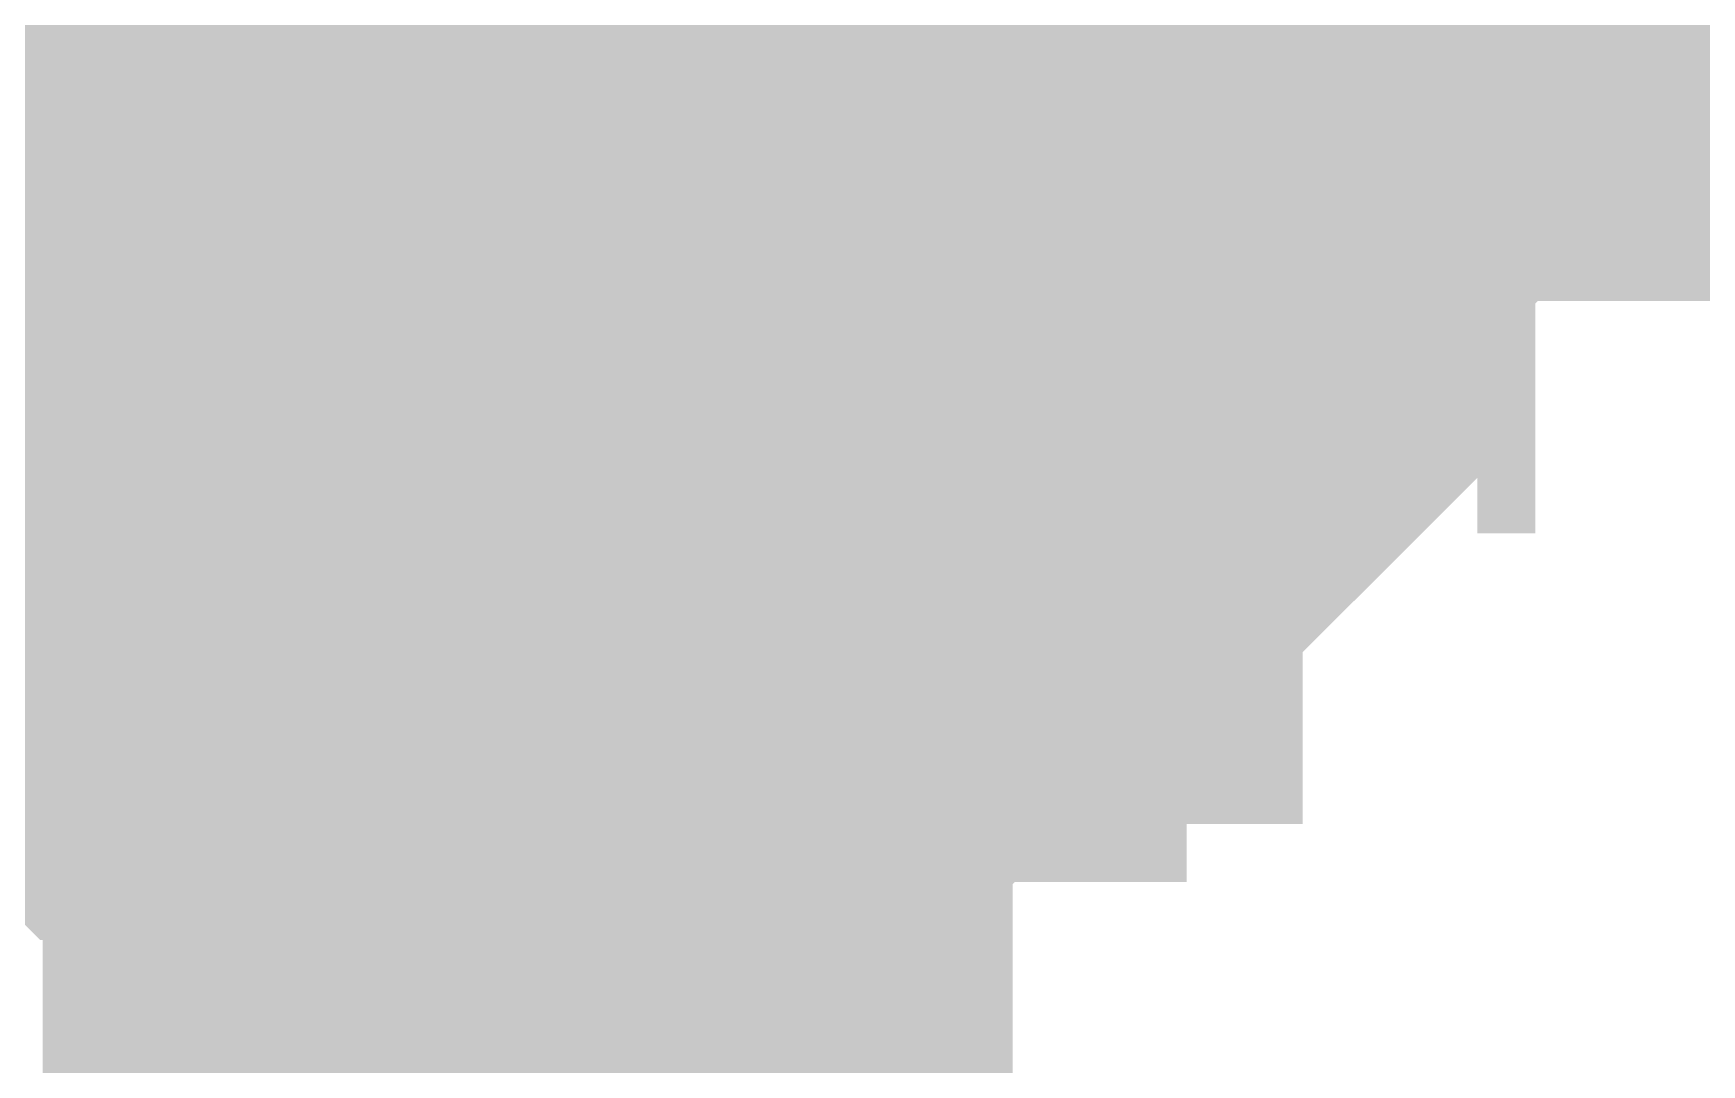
# Model space of a CAD drawing. Header units: inches. Extents: x 0 to 841, y 0 to 594.
# Drawn here: x 789.639 to 790.928, y 196.496 to 197.293 of the extents above; entities that cross this region are included whole.
import ezdxf

# ---------------------------------------------------------------- set-up
doc = ezdxf.new("R2010")
doc.units = ezdxf.units.IN
doc.layers.add('Sheet', color=255, linetype='Continuous')

msp = doc.modelspace()

# ---------------------------------------------------------------- linework, layer by layer
at = {"layer": 'Sheet'}
for points in [[(790.0208, 202.9859, 0.7493, 0.7493, 0), (790.0208, 197.461, 0.7493, 0.7493, 0)], [(752.5162, 189.9596, 0.7493, 0.7493, 0), (769.9884, 189.9596, 0.7493, 0.7493, 0), (769.9884, 197.461, 0.7493, 0.7493, 0), (790.0208, 197.461, 0.7493, 0.7493, 0)], [(790.0208, 197.461, 0.7493, 0.7493, 0), (790.0208, 191.9809, 0.7493, 0.7493, 0)], [(790.0208, 197.461, 0.7493, 0.7493, 0), (790.0208, 197.461, 0.7493, 0.7493, 0), (795.0064, 197.461, 0.7493, 0.7493, 0)], [(790.7394, 197.461, 0.2997, 0.2997, 0), (790.7394, 197.4161, 0.2997, 0.2997, 0), (790.7394, 197.3711, 0.2997, 0.2997, 0), (790.7394, 197.3711, 0.2997, 0.2997, 0), (790.7394, 197.3262, 0.2997, 0.2997, 0), (790.7394, 197.2813, 0.2997, 0.2997, 0), (790.6945, 197.2364, 0.2997, 0.2997, 0), (790.6945, 197.1915, 0.2997, 0.2997, 0), (790.6945, 197.1915, 0.2997, 0.2997, 0), (790.6496, 197.1466, 0.2997, 0.2997, 0), (790.6496, 197.1016, 0.2997, 0.2997, 0), (790.6496, 197.0567, 0.2997, 0.2997, 0), (790.6047, 197.0567, 0.2997, 0.2997, 0), (790.6047, 197.0118, 0.2997, 0.2997, 0), (790.5598, 196.9669, 0.2997, 0.2997, 0), (790.5598, 196.9669, 0.2997, 0.2997, 0), (790.5148, 196.922, 0.2997, 0.2997, 0), (790.5148, 196.922, 0.2997, 0.2997, 0), (790.4699, 196.877, 0.2997, 0.2997, 0), (790.4699, 196.8321, 0.2997, 0.2997, 0), (790.425, 196.8321, 0.2997, 0.2997, 0), (790.3801, 196.8321, 0.2997, 0.2997, 0), (790.3801, 196.7872, 0.2997, 0.2997, 0), (790.3352, 196.7872, 0.2997, 0.2997, 0), (790.2903, 196.7423, 0.2997, 0.2997, 0), (790.2903, 196.7423, 0.2997, 0.2997, 0), (790.2454, 196.7423, 0.2997, 0.2997, 0), (790.2004, 196.7423, 0.2997, 0.2997, 0), (790.1555, 196.6974, 0.2997, 0.2997, 0), (790.1106, 196.6974, 0.2997, 0.2997, 0), (790.1106, 196.6974, 0.2997, 0.2997, 0), (790.0657, 196.6974, 0.2997, 0.2997, 0), (790.0208, 196.6974, 0.2997, 0.2997, 0)], [(790.7394, 197.461, 0.2997, 0.2997, 0), (790.7394, 197.4161, 0.2997, 0.2997, 0), (790.7394, 197.3711, 0.2997, 0.2997, 0), (790.7394, 197.3711, 0.2997, 0.2997, 0), (790.7394, 197.3262, 0.2997, 0.2997, 0), (790.7394, 197.2813, 0.2997, 0.2997, 0), (790.6945, 197.2364, 0.2997, 0.2997, 0), (790.6945, 197.1915, 0.2997, 0.2997, 0), (790.6945, 197.1915, 0.2997, 0.2997, 0), (790.6496, 197.1466, 0.2997, 0.2997, 0), (790.6496, 197.1016, 0.2997, 0.2997, 0), (790.6496, 197.0567, 0.2997, 0.2997, 0), (790.6047, 197.0567, 0.2997, 0.2997, 0), (790.6047, 197.0118, 0.2997, 0.2997, 0), (790.5598, 196.9669, 0.2997, 0.2997, 0), (790.5598, 196.9669, 0.2997, 0.2997, 0), (790.5148, 196.922, 0.2997, 0.2997, 0), (790.5148, 196.922, 0.2997, 0.2997, 0), (790.4699, 196.877, 0.2997, 0.2997, 0), (790.4699, 196.8321, 0.2997, 0.2997, 0), (790.425, 196.8321, 0.2997, 0.2997, 0), (790.3801, 196.8321, 0.2997, 0.2997, 0), (790.3801, 196.7872, 0.2997, 0.2997, 0), (790.3352, 196.7872, 0.2997, 0.2997, 0), (790.2903, 196.7423, 0.2997, 0.2997, 0), (790.2903, 196.7423, 0.2997, 0.2997, 0), (790.2454, 196.7423, 0.2997, 0.2997, 0), (790.2004, 196.7423, 0.2997, 0.2997, 0), (790.1555, 196.6974, 0.2997, 0.2997, 0), (790.1106, 196.6974, 0.2997, 0.2997, 0), (790.1106, 196.6974, 0.2997, 0.2997, 0), (790.0657, 196.6974, 0.2997, 0.2997, 0), (790.0208, 196.6974, 0.2997, 0.2997, 0)], [(790.7394, 197.461, 0.2997, 0.2997, 0), (790.7394, 197.4161, 0.2997, 0.2997, 0), (790.7394, 197.3711, 0.2997, 0.2997, 0), (790.7394, 197.3711, 0.2997, 0.2997, 0), (790.7394, 197.3262, 0.2997, 0.2997, 0), (790.7394, 197.2813, 0.2997, 0.2997, 0), (790.6945, 197.2364, 0.2997, 0.2997, 0), (790.6945, 197.1915, 0.2997, 0.2997, 0), (790.6945, 197.1915, 0.2997, 0.2997, 0), (790.6496, 197.1466, 0.2997, 0.2997, 0), (790.6496, 197.1016, 0.2997, 0.2997, 0), (790.6496, 197.0567, 0.2997, 0.2997, 0), (790.6047, 197.0567, 0.2997, 0.2997, 0), (790.6047, 197.0118, 0.2997, 0.2997, 0), (790.5598, 196.9669, 0.2997, 0.2997, 0), (790.5598, 196.9669, 0.2997, 0.2997, 0), (790.5148, 196.922, 0.2997, 0.2997, 0), (790.5148, 196.922, 0.2997, 0.2997, 0), (790.4699, 196.877, 0.2997, 0.2997, 0), (790.4699, 196.8321, 0.2997, 0.2997, 0), (790.425, 196.8321, 0.2997, 0.2997, 0), (790.3801, 196.8321, 0.2997, 0.2997, 0), (790.3801, 196.7872, 0.2997, 0.2997, 0), (790.3352, 196.7872, 0.2997, 0.2997, 0), (790.2903, 196.7423, 0.2997, 0.2997, 0), (790.2903, 196.7423, 0.2997, 0.2997, 0), (790.2454, 196.7423, 0.2997, 0.2997, 0), (790.2004, 196.7423, 0.2997, 0.2997, 0), (790.1555, 196.6974, 0.2997, 0.2997, 0), (790.1106, 196.6974, 0.2997, 0.2997, 0), (790.1106, 196.6974, 0.2997, 0.2997, 0), (790.0657, 196.6974, 0.2997, 0.2997, 0), (790.0208, 196.6974, 0.2997, 0.2997, 0)], [(790.0208, 192.475, 0.2997, 0.2997, 0), (790.0208, 197.461, 0.2997, 0.2997, 0)], [(790.7394, 197.461, 0.2997, 0.2997, 0), (790.7394, 197.4161, 0.2997, 0.2997, 0), (790.7394, 197.3711, 0.2997, 0.2997, 0), (790.7394, 197.3711, 0.2997, 0.2997, 0), (790.7394, 197.3262, 0.2997, 0.2997, 0), (790.7394, 197.2813, 0.2997, 0.2997, 0), (790.6945, 197.2364, 0.2997, 0.2997, 0), (790.6945, 197.1915, 0.2997, 0.2997, 0), (790.6945, 197.1915, 0.2997, 0.2997, 0), (790.6496, 197.1466, 0.2997, 0.2997, 0), (790.6496, 197.1016, 0.2997, 0.2997, 0), (790.6496, 197.0567, 0.2997, 0.2997, 0), (790.6047, 197.0567, 0.2997, 0.2997, 0), (790.6047, 197.0118, 0.2997, 0.2997, 0), (790.5598, 196.9669, 0.2997, 0.2997, 0), (790.5598, 196.9669, 0.2997, 0.2997, 0), (790.5148, 196.922, 0.2997, 0.2997, 0), (790.5148, 196.922, 0.2997, 0.2997, 0), (790.4699, 196.877, 0.2997, 0.2997, 0), (790.4699, 196.8321, 0.2997, 0.2997, 0), (790.425, 196.8321, 0.2997, 0.2997, 0), (790.3801, 196.8321, 0.2997, 0.2997, 0), (790.3801, 196.7872, 0.2997, 0.2997, 0), (790.3352, 196.7872, 0.2997, 0.2997, 0), (790.2903, 196.7423, 0.2997, 0.2997, 0), (790.2903, 196.7423, 0.2997, 0.2997, 0), (790.2454, 196.7423, 0.2997, 0.2997, 0), (790.2004, 196.7423, 0.2997, 0.2997, 0), (790.1555, 196.6974, 0.2997, 0.2997, 0), (790.1106, 196.6974, 0.2997, 0.2997, 0), (790.1106, 196.6974, 0.2997, 0.2997, 0), (790.0657, 196.6974, 0.2997, 0.2997, 0), (790.0208, 196.6974, 0.2997, 0.2997, 0)], [(790.7394, 197.461, 0.2997, 0.2997, 0), (790.7394, 197.4161, 0.2997, 0.2997, 0), (790.7394, 197.3711, 0.2997, 0.2997, 0), (790.7394, 197.3711, 0.2997, 0.2997, 0), (790.7394, 197.3262, 0.2997, 0.2997, 0), (790.7394, 197.2813, 0.2997, 0.2997, 0), (790.6945, 197.2364, 0.2997, 0.2997, 0), (790.6945, 197.1915, 0.2997, 0.2997, 0), (790.6945, 197.1915, 0.2997, 0.2997, 0), (790.6496, 197.1466, 0.2997, 0.2997, 0), (790.6496, 197.1016, 0.2997, 0.2997, 0), (790.6496, 197.0567, 0.2997, 0.2997, 0), (790.6047, 197.0567, 0.2997, 0.2997, 0), (790.6047, 197.0118, 0.2997, 0.2997, 0), (790.5598, 196.9669, 0.2997, 0.2997, 0), (790.5598, 196.9669, 0.2997, 0.2997, 0), (790.5148, 196.922, 0.2997, 0.2997, 0), (790.5148, 196.922, 0.2997, 0.2997, 0), (790.4699, 196.877, 0.2997, 0.2997, 0), (790.4699, 196.8321, 0.2997, 0.2997, 0), (790.425, 196.8321, 0.2997, 0.2997, 0), (790.3801, 196.8321, 0.2997, 0.2997, 0), (790.3801, 196.7872, 0.2997, 0.2997, 0), (790.3352, 196.7872, 0.2997, 0.2997, 0), (790.2903, 196.7423, 0.2997, 0.2997, 0), (790.2903, 196.7423, 0.2997, 0.2997, 0), (790.2454, 196.7423, 0.2997, 0.2997, 0), (790.2004, 196.7423, 0.2997, 0.2997, 0), (790.1555, 196.6974, 0.2997, 0.2997, 0), (790.1106, 196.6974, 0.2997, 0.2997, 0), (790.1106, 196.6974, 0.2997, 0.2997, 0), (790.0657, 196.6974, 0.2997, 0.2997, 0), (790.0208, 196.6974, 0.2997, 0.2997, 0)], [(790.7394, 197.461, 0.2997, 0.2997, 0), (790.7394, 197.4161, 0.2997, 0.2997, 0), (790.7394, 197.3711, 0.2997, 0.2997, 0), (790.7394, 197.3711, 0.2997, 0.2997, 0), (790.7394, 197.3262, 0.2997, 0.2997, 0), (790.7394, 197.2813, 0.2997, 0.2997, 0), (790.6945, 197.2364, 0.2997, 0.2997, 0), (790.6945, 197.1915, 0.2997, 0.2997, 0), (790.6945, 197.1915, 0.2997, 0.2997, 0), (790.6496, 197.1466, 0.2997, 0.2997, 0), (790.6496, 197.1016, 0.2997, 0.2997, 0), (790.6496, 197.0567, 0.2997, 0.2997, 0), (790.6047, 197.0567, 0.2997, 0.2997, 0), (790.6047, 197.0118, 0.2997, 0.2997, 0), (790.5598, 196.9669, 0.2997, 0.2997, 0), (790.5598, 196.9669, 0.2997, 0.2997, 0), (790.5148, 196.922, 0.2997, 0.2997, 0), (790.5148, 196.922, 0.2997, 0.2997, 0), (790.4699, 196.877, 0.2997, 0.2997, 0), (790.4699, 196.8321, 0.2997, 0.2997, 0), (790.425, 196.8321, 0.2997, 0.2997, 0), (790.3801, 196.8321, 0.2997, 0.2997, 0), (790.3801, 196.7872, 0.2997, 0.2997, 0), (790.3352, 196.7872, 0.2997, 0.2997, 0), (790.2903, 196.7423, 0.2997, 0.2997, 0), (790.2903, 196.7423, 0.2997, 0.2997, 0), (790.2454, 196.7423, 0.2997, 0.2997, 0), (790.2004, 196.7423, 0.2997, 0.2997, 0), (790.1555, 196.6974, 0.2997, 0.2997, 0), (790.1106, 196.6974, 0.2997, 0.2997, 0), (790.1106, 196.6974, 0.2997, 0.2997, 0), (790.0657, 196.6974, 0.2997, 0.2997, 0), (790.0208, 196.6974, 0.2997, 0.2997, 0)], [(790.5148, 197.461, 0.2997, 0.2997, 0), (790.5148, 197.4161, 0.2997, 0.2997, 0), (790.5148, 197.4161, 0.2997, 0.2997, 0), (790.5148, 197.3711, 0.2997, 0.2997, 0), (790.5148, 197.3711, 0.2997, 0.2997, 0), (790.5148, 197.3262, 0.2997, 0.2997, 0), (790.4699, 197.3262, 0.2997, 0.2997, 0), (790.4699, 197.2813, 0.2997, 0.2997, 0), (790.4699, 197.2813, 0.2997, 0.2997, 0), (790.4699, 197.2364, 0.2997, 0.2997, 0), (790.4699, 197.2364, 0.2997, 0.2997, 0), (790.425, 197.1915, 0.2997, 0.2997, 0), (790.425, 197.1915, 0.2997, 0.2997, 0), (790.425, 197.1466, 0.2997, 0.2997, 0), (790.3801, 197.1466, 0.2997, 0.2997, 0), (790.3801, 197.1466, 0.2997, 0.2997, 0), (790.3801, 197.1016, 0.2997, 0.2997, 0), (790.3352, 197.1016, 0.2997, 0.2997, 0), (790.3352, 197.1016, 0.2997, 0.2997, 0), (790.3352, 197.0567, 0.2997, 0.2997, 0), (790.2903, 197.0567, 0.2997, 0.2997, 0), (790.2903, 197.0567, 0.2997, 0.2997, 0), (790.2454, 197.0118, 0.2997, 0.2997, 0), (790.2454, 197.0118, 0.2997, 0.2997, 0), (790.2004, 197.0118, 0.2997, 0.2997, 0), (790.2004, 197.0118, 0.2997, 0.2997, 0), (790.1555, 197.0118, 0.2997, 0.2997, 0), (790.1555, 196.9669, 0.2997, 0.2997, 0), (790.1106, 196.9669, 0.2997, 0.2997, 0), (790.1106, 196.9669, 0.2997, 0.2997, 0), (790.0657, 196.9669, 0.2997, 0.2997, 0), (790.0657, 196.9669, 0.2997, 0.2997, 0), (790.0208, 196.9669, 0.2997, 0.2997, 0)], [(790.5148, 197.461, 0.2997, 0.2997, 0), (790.5148, 197.4161, 0.2997, 0.2997, 0), (790.5148, 197.4161, 0.2997, 0.2997, 0), (790.5148, 197.3711, 0.2997, 0.2997, 0), (790.5148, 197.3711, 0.2997, 0.2997, 0), (790.5148, 197.3262, 0.2997, 0.2997, 0), (790.4699, 197.3262, 0.2997, 0.2997, 0), (790.4699, 197.2813, 0.2997, 0.2997, 0), (790.4699, 197.2813, 0.2997, 0.2997, 0), (790.4699, 197.2364, 0.2997, 0.2997, 0), (790.4699, 197.2364, 0.2997, 0.2997, 0), (790.425, 197.1915, 0.2997, 0.2997, 0), (790.425, 197.1915, 0.2997, 0.2997, 0), (790.425, 197.1466, 0.2997, 0.2997, 0), (790.3801, 197.1466, 0.2997, 0.2997, 0), (790.3801, 197.1466, 0.2997, 0.2997, 0), (790.3801, 197.1016, 0.2997, 0.2997, 0), (790.3352, 197.1016, 0.2997, 0.2997, 0), (790.3352, 197.1016, 0.2997, 0.2997, 0), (790.3352, 197.0567, 0.2997, 0.2997, 0), (790.2903, 197.0567, 0.2997, 0.2997, 0), (790.2903, 197.0567, 0.2997, 0.2997, 0), (790.2454, 197.0118, 0.2997, 0.2997, 0), (790.2454, 197.0118, 0.2997, 0.2997, 0), (790.2004, 197.0118, 0.2997, 0.2997, 0), (790.2004, 197.0118, 0.2997, 0.2997, 0), (790.1555, 197.0118, 0.2997, 0.2997, 0), (790.1555, 196.9669, 0.2997, 0.2997, 0), (790.1106, 196.9669, 0.2997, 0.2997, 0), (790.1106, 196.9669, 0.2997, 0.2997, 0), (790.0657, 196.9669, 0.2997, 0.2997, 0), (790.0657, 196.9669, 0.2997, 0.2997, 0), (790.0208, 196.9669, 0.2997, 0.2997, 0)], [(790.5148, 197.461, 0.2997, 0.2997, 0), (790.5148, 197.4161, 0.2997, 0.2997, 0), (790.5148, 197.4161, 0.2997, 0.2997, 0), (790.5148, 197.3711, 0.2997, 0.2997, 0), (790.5148, 197.3711, 0.2997, 0.2997, 0), (790.5148, 197.3262, 0.2997, 0.2997, 0), (790.4699, 197.3262, 0.2997, 0.2997, 0), (790.4699, 197.2813, 0.2997, 0.2997, 0), (790.4699, 197.2813, 0.2997, 0.2997, 0), (790.4699, 197.2364, 0.2997, 0.2997, 0), (790.4699, 197.2364, 0.2997, 0.2997, 0), (790.425, 197.1915, 0.2997, 0.2997, 0), (790.425, 197.1915, 0.2997, 0.2997, 0), (790.425, 197.1466, 0.2997, 0.2997, 0), (790.3801, 197.1466, 0.2997, 0.2997, 0), (790.3801, 197.1466, 0.2997, 0.2997, 0), (790.3801, 197.1016, 0.2997, 0.2997, 0), (790.3352, 197.1016, 0.2997, 0.2997, 0), (790.3352, 197.1016, 0.2997, 0.2997, 0), (790.3352, 197.0567, 0.2997, 0.2997, 0), (790.2903, 197.0567, 0.2997, 0.2997, 0), (790.2903, 197.0567, 0.2997, 0.2997, 0), (790.2454, 197.0118, 0.2997, 0.2997, 0), (790.2454, 197.0118, 0.2997, 0.2997, 0), (790.2004, 197.0118, 0.2997, 0.2997, 0), (790.2004, 197.0118, 0.2997, 0.2997, 0), (790.1555, 197.0118, 0.2997, 0.2997, 0), (790.1555, 196.9669, 0.2997, 0.2997, 0), (790.1106, 196.9669, 0.2997, 0.2997, 0), (790.1106, 196.9669, 0.2997, 0.2997, 0), (790.0657, 196.9669, 0.2997, 0.2997, 0), (790.0657, 196.9669, 0.2997, 0.2997, 0), (790.0208, 196.9669, 0.2997, 0.2997, 0)], [(790.5148, 197.461, 0.2997, 0.2997, 0), (790.5148, 197.4161, 0.2997, 0.2997, 0), (790.5148, 197.4161, 0.2997, 0.2997, 0), (790.5148, 197.3711, 0.2997, 0.2997, 0), (790.5148, 197.3711, 0.2997, 0.2997, 0), (790.5148, 197.3262, 0.2997, 0.2997, 0), (790.4699, 197.3262, 0.2997, 0.2997, 0), (790.4699, 197.2813, 0.2997, 0.2997, 0), (790.4699, 197.2813, 0.2997, 0.2997, 0), (790.4699, 197.2364, 0.2997, 0.2997, 0), (790.4699, 197.2364, 0.2997, 0.2997, 0), (790.425, 197.1915, 0.2997, 0.2997, 0), (790.425, 197.1915, 0.2997, 0.2997, 0), (790.425, 197.1466, 0.2997, 0.2997, 0), (790.3801, 197.1466, 0.2997, 0.2997, 0), (790.3801, 197.1466, 0.2997, 0.2997, 0), (790.3801, 197.1016, 0.2997, 0.2997, 0), (790.3352, 197.1016, 0.2997, 0.2997, 0), (790.3352, 197.1016, 0.2997, 0.2997, 0), (790.3352, 197.0567, 0.2997, 0.2997, 0), (790.2903, 197.0567, 0.2997, 0.2997, 0), (790.2903, 197.0567, 0.2997, 0.2997, 0), (790.2454, 197.0118, 0.2997, 0.2997, 0), (790.2454, 197.0118, 0.2997, 0.2997, 0), (790.2004, 197.0118, 0.2997, 0.2997, 0), (790.2004, 197.0118, 0.2997, 0.2997, 0), (790.1555, 197.0118, 0.2997, 0.2997, 0), (790.1555, 196.9669, 0.2997, 0.2997, 0), (790.1106, 196.9669, 0.2997, 0.2997, 0), (790.1106, 196.9669, 0.2997, 0.2997, 0), (790.0657, 196.9669, 0.2997, 0.2997, 0), (790.0657, 196.9669, 0.2997, 0.2997, 0), (790.0208, 196.9669, 0.2997, 0.2997, 0)], [(790.0208, 196.9669, 0.2997, 0.2997, 0), (789.9759, 196.9669, 0.2997, 0.2997, 0), (789.9759, 196.9669, 0.2997, 0.2997, 0), (789.9309, 196.9669, 0.2997, 0.2997, 0), (789.886, 196.9669, 0.2997, 0.2997, 0), (789.886, 196.9669, 0.2997, 0.2997, 0), (789.8411, 197.0118, 0.2997, 0.2997, 0), (789.8411, 197.0118, 0.2997, 0.2997, 0), (789.7962, 197.0118, 0.2997, 0.2997, 0), (789.7962, 197.0118, 0.2997, 0.2997, 0), (789.7513, 197.0118, 0.2997, 0.2997, 0), (789.7513, 197.0567, 0.2997, 0.2997, 0), (789.7064, 197.0567, 0.2997, 0.2997, 0), (789.7064, 197.0567, 0.2997, 0.2997, 0), (789.6615, 197.1016, 0.2997, 0.2997, 0), (789.6615, 197.1016, 0.2997, 0.2997, 0), (789.6165, 197.1016, 0.2997, 0.2997, 0), (789.6165, 197.1466, 0.2997, 0.2997, 0), (789.6165, 197.1466, 0.2997, 0.2997, 0), (789.5716, 197.1466, 0.2997, 0.2997, 0), (789.5716, 197.1915, 0.2997, 0.2997, 0), (789.5716, 197.1915, 0.2997, 0.2997, 0), (789.5267, 197.2364, 0.2997, 0.2997, 0), (789.5267, 197.2364, 0.2997, 0.2997, 0), (789.5267, 197.2813, 0.2997, 0.2997, 0), (789.5267, 197.2813, 0.2997, 0.2997, 0), (789.5267, 197.3262, 0.2997, 0.2997, 0), (789.4818, 197.3262, 0.2997, 0.2997, 0)], [(790.0208, 196.9669, 0.2997, 0.2997, 0), (789.9759, 196.9669, 0.2997, 0.2997, 0), (789.9759, 196.9669, 0.2997, 0.2997, 0), (789.9309, 196.9669, 0.2997, 0.2997, 0), (789.886, 196.9669, 0.2997, 0.2997, 0), (789.886, 196.9669, 0.2997, 0.2997, 0), (789.8411, 197.0118, 0.2997, 0.2997, 0), (789.8411, 197.0118, 0.2997, 0.2997, 0), (789.7962, 197.0118, 0.2997, 0.2997, 0), (789.7962, 197.0118, 0.2997, 0.2997, 0), (789.7513, 197.0118, 0.2997, 0.2997, 0), (789.7513, 197.0567, 0.2997, 0.2997, 0), (789.7064, 197.0567, 0.2997, 0.2997, 0), (789.7064, 197.0567, 0.2997, 0.2997, 0), (789.6615, 197.1016, 0.2997, 0.2997, 0), (789.6615, 197.1016, 0.2997, 0.2997, 0), (789.6165, 197.1016, 0.2997, 0.2997, 0), (789.6165, 197.1466, 0.2997, 0.2997, 0), (789.6165, 197.1466, 0.2997, 0.2997, 0), (789.5716, 197.1466, 0.2997, 0.2997, 0), (789.5716, 197.1915, 0.2997, 0.2997, 0), (789.5716, 197.1915, 0.2997, 0.2997, 0), (789.5267, 197.2364, 0.2997, 0.2997, 0), (789.5267, 197.2364, 0.2997, 0.2997, 0), (789.5267, 197.2813, 0.2997, 0.2997, 0), (789.5267, 197.2813, 0.2997, 0.2997, 0), (789.5267, 197.3262, 0.2997, 0.2997, 0), (789.4818, 197.3262, 0.2997, 0.2997, 0)], [(790.0208, 196.9669, 0.2997, 0.2997, 0), (789.9759, 196.9669, 0.2997, 0.2997, 0), (789.9759, 196.9669, 0.2997, 0.2997, 0), (789.9309, 196.9669, 0.2997, 0.2997, 0), (789.886, 196.9669, 0.2997, 0.2997, 0), (789.886, 196.9669, 0.2997, 0.2997, 0), (789.8411, 197.0118, 0.2997, 0.2997, 0), (789.8411, 197.0118, 0.2997, 0.2997, 0), (789.7962, 197.0118, 0.2997, 0.2997, 0), (789.7962, 197.0118, 0.2997, 0.2997, 0), (789.7513, 197.0118, 0.2997, 0.2997, 0), (789.7513, 197.0567, 0.2997, 0.2997, 0), (789.7064, 197.0567, 0.2997, 0.2997, 0), (789.7064, 197.0567, 0.2997, 0.2997, 0), (789.6615, 197.1016, 0.2997, 0.2997, 0), (789.6615, 197.1016, 0.2997, 0.2997, 0), (789.6165, 197.1016, 0.2997, 0.2997, 0), (789.6165, 197.1466, 0.2997, 0.2997, 0), (789.6165, 197.1466, 0.2997, 0.2997, 0), (789.5716, 197.1466, 0.2997, 0.2997, 0), (789.5716, 197.1915, 0.2997, 0.2997, 0), (789.5716, 197.1915, 0.2997, 0.2997, 0), (789.5267, 197.2364, 0.2997, 0.2997, 0), (789.5267, 197.2364, 0.2997, 0.2997, 0), (789.5267, 197.2813, 0.2997, 0.2997, 0), (789.5267, 197.2813, 0.2997, 0.2997, 0), (789.5267, 197.3262, 0.2997, 0.2997, 0), (789.4818, 197.3262, 0.2997, 0.2997, 0)], [(790.0208, 196.9669, 0.2997, 0.2997, 0), (789.9759, 196.9669, 0.2997, 0.2997, 0), (789.9759, 196.9669, 0.2997, 0.2997, 0), (789.9309, 196.9669, 0.2997, 0.2997, 0), (789.886, 196.9669, 0.2997, 0.2997, 0), (789.886, 196.9669, 0.2997, 0.2997, 0), (789.8411, 197.0118, 0.2997, 0.2997, 0), (789.8411, 197.0118, 0.2997, 0.2997, 0), (789.7962, 197.0118, 0.2997, 0.2997, 0), (789.7962, 197.0118, 0.2997, 0.2997, 0), (789.7513, 197.0118, 0.2997, 0.2997, 0), (789.7513, 197.0567, 0.2997, 0.2997, 0), (789.7064, 197.0567, 0.2997, 0.2997, 0), (789.7064, 197.0567, 0.2997, 0.2997, 0), (789.6615, 197.1016, 0.2997, 0.2997, 0), (789.6615, 197.1016, 0.2997, 0.2997, 0), (789.6165, 197.1016, 0.2997, 0.2997, 0), (789.6165, 197.1466, 0.2997, 0.2997, 0), (789.6165, 197.1466, 0.2997, 0.2997, 0), (789.5716, 197.1466, 0.2997, 0.2997, 0), (789.5716, 197.1915, 0.2997, 0.2997, 0), (789.5716, 197.1915, 0.2997, 0.2997, 0), (789.5267, 197.2364, 0.2997, 0.2997, 0), (789.5267, 197.2364, 0.2997, 0.2997, 0), (789.5267, 197.2813, 0.2997, 0.2997, 0), (789.5267, 197.2813, 0.2997, 0.2997, 0), (789.5267, 197.3262, 0.2997, 0.2997, 0), (789.4818, 197.3262, 0.2997, 0.2997, 0)], [(790.7394, 197.3711, 0.0991, 0.0991, 0), (790.7394, 197.3262, 0.0991, 0.0991, 0), (790.7394, 197.2813, 0.0991, 0.0991, 0), (790.6945, 197.2364, 0.0991, 0.0991, 0), (790.6945, 197.1915, 0.0991, 0.0991, 0), (790.6945, 197.1915, 0.0991, 0.0991, 0), (790.6496, 197.1466, 0.0991, 0.0991, 0), (790.6496, 197.1016, 0.0991, 0.0991, 0), (790.6496, 197.0567, 0.0991, 0.0991, 0), (790.6047, 197.0567, 0.0991, 0.0991, 0), (790.6047, 197.0118, 0.0991, 0.0991, 0), (790.5598, 196.9669, 0.0991, 0.0991, 0), (790.5598, 196.9669, 0.0991, 0.0991, 0), (790.5148, 196.922, 0.0991, 0.0991, 0), (790.5148, 196.922, 0.0991, 0.0991, 0), (790.4699, 196.877, 0.0991, 0.0991, 0), (790.4699, 196.8321, 0.0991, 0.0991, 0), (790.425, 196.8321, 0.0991, 0.0991, 0), (790.3801, 196.8321, 0.0991, 0.0991, 0), (790.3801, 196.7872, 0.0991, 0.0991, 0), (790.3352, 196.7872, 0.0991, 0.0991, 0), (790.2903, 196.7423, 0.0991, 0.0991, 0), (790.2903, 196.7423, 0.0991, 0.0991, 0), (790.2454, 196.7423, 0.0991, 0.0991, 0), (790.2004, 196.7423, 0.0991, 0.0991, 0), (790.1555, 196.6974, 0.0991, 0.0991, 0), (790.1106, 196.6974, 0.0991, 0.0991, 0), (790.1106, 196.6974, 0.0991, 0.0991, 0), (790.0657, 196.6974, 0.0991, 0.0991, 0), (790.0208, 196.6974, 0.0991, 0.0991, 0)], [(790.7394, 197.3711, 0.0991, 0.0991, 0), (790.7394, 197.3262, 0.0991, 0.0991, 0), (790.7394, 197.2813, 0.0991, 0.0991, 0), (790.6945, 197.2364, 0.0991, 0.0991, 0), (790.6945, 197.1915, 0.0991, 0.0991, 0), (790.6945, 197.1915, 0.0991, 0.0991, 0), (790.6496, 197.1466, 0.0991, 0.0991, 0), (790.6496, 197.1016, 0.0991, 0.0991, 0), (790.6496, 197.0567, 0.0991, 0.0991, 0), (790.6047, 197.0567, 0.0991, 0.0991, 0), (790.6047, 197.0118, 0.0991, 0.0991, 0), (790.5598, 196.9669, 0.0991, 0.0991, 0), (790.5598, 196.9669, 0.0991, 0.0991, 0), (790.5148, 196.922, 0.0991, 0.0991, 0), (790.5148, 196.922, 0.0991, 0.0991, 0), (790.4699, 196.877, 0.0991, 0.0991, 0), (790.4699, 196.8321, 0.0991, 0.0991, 0), (790.425, 196.8321, 0.0991, 0.0991, 0), (790.3801, 196.8321, 0.0991, 0.0991, 0), (790.3801, 196.7872, 0.0991, 0.0991, 0), (790.3352, 196.7872, 0.0991, 0.0991, 0), (790.2903, 196.7423, 0.0991, 0.0991, 0), (790.2903, 196.7423, 0.0991, 0.0991, 0), (790.2454, 196.7423, 0.0991, 0.0991, 0), (790.2004, 196.7423, 0.0991, 0.0991, 0), (790.1555, 196.6974, 0.0991, 0.0991, 0), (790.1106, 196.6974, 0.0991, 0.0991, 0), (790.1106, 196.6974, 0.0991, 0.0991, 0), (790.0657, 196.6974, 0.0991, 0.0991, 0), (790.0208, 196.6974, 0.0991, 0.0991, 0)], [(790.7394, 197.3711, 0.0991, 0.0991, 0), (790.7394, 197.3262, 0.0991, 0.0991, 0), (790.7394, 197.2813, 0.0991, 0.0991, 0), (790.6945, 197.2364, 0.0991, 0.0991, 0), (790.6945, 197.1915, 0.0991, 0.0991, 0), (790.6945, 197.1915, 0.0991, 0.0991, 0), (790.6496, 197.1466, 0.0991, 0.0991, 0), (790.6496, 197.1016, 0.0991, 0.0991, 0), (790.6496, 197.0567, 0.0991, 0.0991, 0), (790.6047, 197.0567, 0.0991, 0.0991, 0), (790.6047, 197.0118, 0.0991, 0.0991, 0), (790.5598, 196.9669, 0.0991, 0.0991, 0), (790.5598, 196.9669, 0.0991, 0.0991, 0), (790.5148, 196.922, 0.0991, 0.0991, 0), (790.5148, 196.922, 0.0991, 0.0991, 0), (790.4699, 196.877, 0.0991, 0.0991, 0), (790.4699, 196.8321, 0.0991, 0.0991, 0), (790.425, 196.8321, 0.0991, 0.0991, 0), (790.3801, 196.8321, 0.0991, 0.0991, 0), (790.3801, 196.7872, 0.0991, 0.0991, 0), (790.3352, 196.7872, 0.0991, 0.0991, 0), (790.2903, 196.7423, 0.0991, 0.0991, 0), (790.2903, 196.7423, 0.0991, 0.0991, 0), (790.2454, 196.7423, 0.0991, 0.0991, 0), (790.2004, 196.7423, 0.0991, 0.0991, 0), (790.1555, 196.6974, 0.0991, 0.0991, 0), (790.1106, 196.6974, 0.0991, 0.0991, 0), (790.1106, 196.6974, 0.0991, 0.0991, 0), (790.0657, 196.6974, 0.0991, 0.0991, 0), (790.0208, 196.6974, 0.0991, 0.0991, 0)], [(790.7394, 197.3711, 0.0991, 0.0991, 0), (790.7394, 197.3262, 0.0991, 0.0991, 0), (790.7394, 197.2813, 0.0991, 0.0991, 0), (790.6945, 197.2364, 0.0991, 0.0991, 0), (790.6945, 197.1915, 0.0991, 0.0991, 0), (790.6945, 197.1915, 0.0991, 0.0991, 0), (790.6496, 197.1466, 0.0991, 0.0991, 0), (790.6496, 197.1016, 0.0991, 0.0991, 0), (790.6496, 197.0567, 0.0991, 0.0991, 0), (790.6047, 197.0567, 0.0991, 0.0991, 0), (790.6047, 197.0118, 0.0991, 0.0991, 0), (790.5598, 196.9669, 0.0991, 0.0991, 0), (790.5598, 196.9669, 0.0991, 0.0991, 0), (790.5148, 196.922, 0.0991, 0.0991, 0), (790.5148, 196.922, 0.0991, 0.0991, 0), (790.4699, 196.877, 0.0991, 0.0991, 0), (790.4699, 196.8321, 0.0991, 0.0991, 0), (790.425, 196.8321, 0.0991, 0.0991, 0), (790.3801, 196.8321, 0.0991, 0.0991, 0), (790.3801, 196.7872, 0.0991, 0.0991, 0), (790.3352, 196.7872, 0.0991, 0.0991, 0), (790.2903, 196.7423, 0.0991, 0.0991, 0), (790.2903, 196.7423, 0.0991, 0.0991, 0), (790.2454, 196.7423, 0.0991, 0.0991, 0), (790.2004, 196.7423, 0.0991, 0.0991, 0), (790.1555, 196.6974, 0.0991, 0.0991, 0), (790.1106, 196.6974, 0.0991, 0.0991, 0), (790.1106, 196.6974, 0.0991, 0.0991, 0), (790.0657, 196.6974, 0.0991, 0.0991, 0), (790.0208, 196.6974, 0.0991, 0.0991, 0)], [(790.7394, 197.3711, 0.0991, 0.0991, 0), (790.7394, 197.3262, 0.0991, 0.0991, 0), (790.7394, 197.2813, 0.0991, 0.0991, 0), (790.6945, 197.2364, 0.0991, 0.0991, 0), (790.6945, 197.1915, 0.0991, 0.0991, 0), (790.6945, 197.1915, 0.0991, 0.0991, 0), (790.6496, 197.1466, 0.0991, 0.0991, 0), (790.6496, 197.1016, 0.0991, 0.0991, 0), (790.6496, 197.0567, 0.0991, 0.0991, 0), (790.6047, 197.0567, 0.0991, 0.0991, 0), (790.6047, 197.0118, 0.0991, 0.0991, 0), (790.5598, 196.9669, 0.0991, 0.0991, 0), (790.5598, 196.9669, 0.0991, 0.0991, 0), (790.5148, 196.922, 0.0991, 0.0991, 0), (790.5148, 196.922, 0.0991, 0.0991, 0), (790.4699, 196.877, 0.0991, 0.0991, 0), (790.4699, 196.8321, 0.0991, 0.0991, 0), (790.425, 196.8321, 0.0991, 0.0991, 0), (790.3801, 196.8321, 0.0991, 0.0991, 0), (790.3801, 196.7872, 0.0991, 0.0991, 0), (790.3352, 196.7872, 0.0991, 0.0991, 0), (790.2903, 196.7423, 0.0991, 0.0991, 0), (790.2903, 196.7423, 0.0991, 0.0991, 0), (790.2454, 196.7423, 0.0991, 0.0991, 0), (790.2004, 196.7423, 0.0991, 0.0991, 0), (790.1555, 196.6974, 0.0991, 0.0991, 0), (790.1106, 196.6974, 0.0991, 0.0991, 0), (790.1106, 196.6974, 0.0991, 0.0991, 0), (790.0657, 196.6974, 0.0991, 0.0991, 0), (790.0208, 196.6974, 0.0991, 0.0991, 0)], [(790.7394, 197.3711, 0.0991, 0.0991, 0), (790.7394, 197.3262, 0.0991, 0.0991, 0), (790.7394, 197.2813, 0.0991, 0.0991, 0), (790.6945, 197.2364, 0.0991, 0.0991, 0), (790.6945, 197.1915, 0.0991, 0.0991, 0), (790.6945, 197.1915, 0.0991, 0.0991, 0), (790.6496, 197.1466, 0.0991, 0.0991, 0), (790.6496, 197.1016, 0.0991, 0.0991, 0), (790.6496, 197.0567, 0.0991, 0.0991, 0), (790.6047, 197.0567, 0.0991, 0.0991, 0), (790.6047, 197.0118, 0.0991, 0.0991, 0), (790.5598, 196.9669, 0.0991, 0.0991, 0), (790.5598, 196.9669, 0.0991, 0.0991, 0), (790.5148, 196.922, 0.0991, 0.0991, 0), (790.5148, 196.922, 0.0991, 0.0991, 0), (790.4699, 196.877, 0.0991, 0.0991, 0), (790.4699, 196.8321, 0.0991, 0.0991, 0), (790.425, 196.8321, 0.0991, 0.0991, 0), (790.3801, 196.8321, 0.0991, 0.0991, 0), (790.3801, 196.7872, 0.0991, 0.0991, 0), (790.3352, 196.7872, 0.0991, 0.0991, 0), (790.2903, 196.7423, 0.0991, 0.0991, 0), (790.2903, 196.7423, 0.0991, 0.0991, 0), (790.2454, 196.7423, 0.0991, 0.0991, 0), (790.2004, 196.7423, 0.0991, 0.0991, 0), (790.1555, 196.6974, 0.0991, 0.0991, 0), (790.1106, 196.6974, 0.0991, 0.0991, 0), (790.1106, 196.6974, 0.0991, 0.0991, 0), (790.0657, 196.6974, 0.0991, 0.0991, 0), (790.0208, 196.6974, 0.0991, 0.0991, 0)], [(790.5148, 197.3711, 0.0991, 0.0991, 0), (790.5148, 197.3262, 0.0991, 0.0991, 0), (790.4699, 197.3262, 0.0991, 0.0991, 0), (790.4699, 197.2813, 0.0991, 0.0991, 0), (790.4699, 197.2813, 0.0991, 0.0991, 0), (790.4699, 197.2364, 0.0991, 0.0991, 0), (790.4699, 197.2364, 0.0991, 0.0991, 0), (790.425, 197.1915, 0.0991, 0.0991, 0), (790.425, 197.1915, 0.0991, 0.0991, 0), (790.425, 197.1466, 0.0991, 0.0991, 0), (790.3801, 197.1466, 0.0991, 0.0991, 0), (790.3801, 197.1466, 0.0991, 0.0991, 0), (790.3801, 197.1016, 0.0991, 0.0991, 0), (790.3352, 197.1016, 0.0991, 0.0991, 0), (790.3352, 197.1016, 0.0991, 0.0991, 0), (790.3352, 197.0567, 0.0991, 0.0991, 0), (790.2903, 197.0567, 0.0991, 0.0991, 0), (790.2903, 197.0567, 0.0991, 0.0991, 0), (790.2454, 197.0118, 0.0991, 0.0991, 0), (790.2454, 197.0118, 0.0991, 0.0991, 0), (790.2004, 197.0118, 0.0991, 0.0991, 0), (790.2004, 197.0118, 0.0991, 0.0991, 0), (790.1555, 197.0118, 0.0991, 0.0991, 0), (790.1555, 196.9669, 0.0991, 0.0991, 0), (790.1106, 196.9669, 0.0991, 0.0991, 0), (790.1106, 196.9669, 0.0991, 0.0991, 0), (790.0657, 196.9669, 0.0991, 0.0991, 0), (790.0657, 196.9669, 0.0991, 0.0991, 0), (790.0208, 196.9669, 0.0991, 0.0991, 0)], [(790.5148, 197.3711, 0.0991, 0.0991, 0), (790.5148, 197.3262, 0.0991, 0.0991, 0), (790.4699, 197.3262, 0.0991, 0.0991, 0), (790.4699, 197.2813, 0.0991, 0.0991, 0), (790.4699, 197.2813, 0.0991, 0.0991, 0), (790.4699, 197.2364, 0.0991, 0.0991, 0), (790.4699, 197.2364, 0.0991, 0.0991, 0), (790.425, 197.1915, 0.0991, 0.0991, 0), (790.425, 197.1915, 0.0991, 0.0991, 0), (790.425, 197.1466, 0.0991, 0.0991, 0), (790.3801, 197.1466, 0.0991, 0.0991, 0), (790.3801, 197.1466, 0.0991, 0.0991, 0), (790.3801, 197.1016, 0.0991, 0.0991, 0), (790.3352, 197.1016, 0.0991, 0.0991, 0), (790.3352, 197.1016, 0.0991, 0.0991, 0), (790.3352, 197.0567, 0.0991, 0.0991, 0), (790.2903, 197.0567, 0.0991, 0.0991, 0), (790.2903, 197.0567, 0.0991, 0.0991, 0), (790.2454, 197.0118, 0.0991, 0.0991, 0), (790.2454, 197.0118, 0.0991, 0.0991, 0), (790.2004, 197.0118, 0.0991, 0.0991, 0), (790.2004, 197.0118, 0.0991, 0.0991, 0), (790.1555, 197.0118, 0.0991, 0.0991, 0), (790.1555, 196.9669, 0.0991, 0.0991, 0), (790.1106, 196.9669, 0.0991, 0.0991, 0), (790.1106, 196.9669, 0.0991, 0.0991, 0), (790.0657, 196.9669, 0.0991, 0.0991, 0), (790.0657, 196.9669, 0.0991, 0.0991, 0), (790.0208, 196.9669, 0.0991, 0.0991, 0)], [(790.5148, 197.3711, 0.0991, 0.0991, 0), (790.5148, 197.3262, 0.0991, 0.0991, 0), (790.4699, 197.3262, 0.0991, 0.0991, 0), (790.4699, 197.2813, 0.0991, 0.0991, 0), (790.4699, 197.2813, 0.0991, 0.0991, 0), (790.4699, 197.2364, 0.0991, 0.0991, 0), (790.4699, 197.2364, 0.0991, 0.0991, 0), (790.425, 197.1915, 0.0991, 0.0991, 0), (790.425, 197.1915, 0.0991, 0.0991, 0), (790.425, 197.1466, 0.0991, 0.0991, 0), (790.3801, 197.1466, 0.0991, 0.0991, 0), (790.3801, 197.1466, 0.0991, 0.0991, 0), (790.3801, 197.1016, 0.0991, 0.0991, 0), (790.3352, 197.1016, 0.0991, 0.0991, 0), (790.3352, 197.1016, 0.0991, 0.0991, 0), (790.3352, 197.0567, 0.0991, 0.0991, 0), (790.2903, 197.0567, 0.0991, 0.0991, 0), (790.2903, 197.0567, 0.0991, 0.0991, 0), (790.2454, 197.0118, 0.0991, 0.0991, 0), (790.2454, 197.0118, 0.0991, 0.0991, 0), (790.2004, 197.0118, 0.0991, 0.0991, 0), (790.2004, 197.0118, 0.0991, 0.0991, 0), (790.1555, 197.0118, 0.0991, 0.0991, 0), (790.1555, 196.9669, 0.0991, 0.0991, 0), (790.1106, 196.9669, 0.0991, 0.0991, 0), (790.1106, 196.9669, 0.0991, 0.0991, 0), (790.0657, 196.9669, 0.0991, 0.0991, 0), (790.0657, 196.9669, 0.0991, 0.0991, 0), (790.0208, 196.9669, 0.0991, 0.0991, 0)], [(790.5148, 197.3711, 0.0991, 0.0991, 0), (790.5148, 197.3262, 0.0991, 0.0991, 0), (790.4699, 197.3262, 0.0991, 0.0991, 0), (790.4699, 197.2813, 0.0991, 0.0991, 0), (790.4699, 197.2813, 0.0991, 0.0991, 0), (790.4699, 197.2364, 0.0991, 0.0991, 0), (790.4699, 197.2364, 0.0991, 0.0991, 0), (790.425, 197.1915, 0.0991, 0.0991, 0), (790.425, 197.1915, 0.0991, 0.0991, 0), (790.425, 197.1466, 0.0991, 0.0991, 0), (790.3801, 197.1466, 0.0991, 0.0991, 0), (790.3801, 197.1466, 0.0991, 0.0991, 0), (790.3801, 197.1016, 0.0991, 0.0991, 0), (790.3352, 197.1016, 0.0991, 0.0991, 0), (790.3352, 197.1016, 0.0991, 0.0991, 0), (790.3352, 197.0567, 0.0991, 0.0991, 0), (790.2903, 197.0567, 0.0991, 0.0991, 0), (790.2903, 197.0567, 0.0991, 0.0991, 0), (790.2454, 197.0118, 0.0991, 0.0991, 0), (790.2454, 197.0118, 0.0991, 0.0991, 0), (790.2004, 197.0118, 0.0991, 0.0991, 0), (790.2004, 197.0118, 0.0991, 0.0991, 0), (790.1555, 197.0118, 0.0991, 0.0991, 0), (790.1555, 196.9669, 0.0991, 0.0991, 0), (790.1106, 196.9669, 0.0991, 0.0991, 0), (790.1106, 196.9669, 0.0991, 0.0991, 0), (790.0657, 196.9669, 0.0991, 0.0991, 0), (790.0657, 196.9669, 0.0991, 0.0991, 0), (790.0208, 196.9669, 0.0991, 0.0991, 0)], [(790.0208, 196.9669, 0.0991, 0.0991, 0), (789.9759, 196.9669, 0.0991, 0.0991, 0), (789.9759, 196.9669, 0.0991, 0.0991, 0), (789.9309, 196.9669, 0.0991, 0.0991, 0), (789.886, 196.9669, 0.0991, 0.0991, 0), (789.886, 196.9669, 0.0991, 0.0991, 0), (789.8411, 197.0118, 0.0991, 0.0991, 0), (789.8411, 197.0118, 0.0991, 0.0991, 0), (789.7962, 197.0118, 0.0991, 0.0991, 0), (789.7962, 197.0118, 0.0991, 0.0991, 0), (789.7513, 197.0118, 0.0991, 0.0991, 0), (789.7513, 197.0567, 0.0991, 0.0991, 0), (789.7064, 197.0567, 0.0991, 0.0991, 0), (789.7064, 197.0567, 0.0991, 0.0991, 0), (789.6615, 197.1016, 0.0991, 0.0991, 0), (789.6615, 197.1016, 0.0991, 0.0991, 0), (789.6165, 197.1016, 0.0991, 0.0991, 0), (789.6165, 197.1466, 0.0991, 0.0991, 0), (789.6165, 197.1466, 0.0991, 0.0991, 0), (789.5716, 197.1466, 0.0991, 0.0991, 0)], [(790.0208, 196.9669, 0.0991, 0.0991, 0), (789.9759, 196.9669, 0.0991, 0.0991, 0), (789.9759, 196.9669, 0.0991, 0.0991, 0), (789.9309, 196.9669, 0.0991, 0.0991, 0), (789.886, 196.9669, 0.0991, 0.0991, 0), (789.886, 196.9669, 0.0991, 0.0991, 0), (789.8411, 197.0118, 0.0991, 0.0991, 0), (789.8411, 197.0118, 0.0991, 0.0991, 0), (789.7962, 197.0118, 0.0991, 0.0991, 0), (789.7962, 197.0118, 0.0991, 0.0991, 0), (789.7513, 197.0118, 0.0991, 0.0991, 0), (789.7513, 197.0567, 0.0991, 0.0991, 0), (789.7064, 197.0567, 0.0991, 0.0991, 0), (789.7064, 197.0567, 0.0991, 0.0991, 0), (789.6615, 197.1016, 0.0991, 0.0991, 0), (789.6615, 197.1016, 0.0991, 0.0991, 0), (789.6165, 197.1016, 0.0991, 0.0991, 0), (789.6165, 197.1466, 0.0991, 0.0991, 0), (789.6165, 197.1466, 0.0991, 0.0991, 0), (789.5716, 197.1466, 0.0991, 0.0991, 0)], [(790.0208, 196.9669, 0.0991, 0.0991, 0), (789.9759, 196.9669, 0.0991, 0.0991, 0), (789.9759, 196.9669, 0.0991, 0.0991, 0), (789.9309, 196.9669, 0.0991, 0.0991, 0), (789.886, 196.9669, 0.0991, 0.0991, 0), (789.886, 196.9669, 0.0991, 0.0991, 0), (789.8411, 197.0118, 0.0991, 0.0991, 0), (789.8411, 197.0118, 0.0991, 0.0991, 0), (789.7962, 197.0118, 0.0991, 0.0991, 0), (789.7962, 197.0118, 0.0991, 0.0991, 0), (789.7513, 197.0118, 0.0991, 0.0991, 0), (789.7513, 197.0567, 0.0991, 0.0991, 0), (789.7064, 197.0567, 0.0991, 0.0991, 0), (789.7064, 197.0567, 0.0991, 0.0991, 0), (789.6615, 197.1016, 0.0991, 0.0991, 0), (789.6615, 197.1016, 0.0991, 0.0991, 0), (789.6165, 197.1016, 0.0991, 0.0991, 0), (789.6165, 197.1466, 0.0991, 0.0991, 0), (789.6165, 197.1466, 0.0991, 0.0991, 0), (789.5716, 197.1466, 0.0991, 0.0991, 0)], [(790.0208, 196.9669, 0.0991, 0.0991, 0), (789.9759, 196.9669, 0.0991, 0.0991, 0), (789.9759, 196.9669, 0.0991, 0.0991, 0), (789.9309, 196.9669, 0.0991, 0.0991, 0), (789.886, 196.9669, 0.0991, 0.0991, 0), (789.886, 196.9669, 0.0991, 0.0991, 0), (789.8411, 197.0118, 0.0991, 0.0991, 0), (789.8411, 197.0118, 0.0991, 0.0991, 0), (789.7962, 197.0118, 0.0991, 0.0991, 0), (789.7962, 197.0118, 0.0991, 0.0991, 0), (789.7513, 197.0118, 0.0991, 0.0991, 0), (789.7513, 197.0567, 0.0991, 0.0991, 0), (789.7064, 197.0567, 0.0991, 0.0991, 0), (789.7064, 197.0567, 0.0991, 0.0991, 0), (789.6615, 197.1016, 0.0991, 0.0991, 0), (789.6615, 197.1016, 0.0991, 0.0991, 0), (789.6165, 197.1016, 0.0991, 0.0991, 0), (789.6165, 197.1466, 0.0991, 0.0991, 0), (789.6165, 197.1466, 0.0991, 0.0991, 0), (789.5716, 197.1466, 0.0991, 0.0991, 0)], [(790.0208, 196.6974, 0.2997, 0.2997, 0), (789.9759, 196.6974, 0.2997, 0.2997, 0), (789.9309, 196.6974, 0.2997, 0.2997, 0), (789.886, 196.6974, 0.2997, 0.2997, 0), (789.8411, 196.6974, 0.2997, 0.2997, 0), (789.8411, 196.7423, 0.2997, 0.2997, 0), (789.7962, 196.7423, 0.2997, 0.2997, 0), (789.7513, 196.7423, 0.2997, 0.2997, 0), (789.7064, 196.7423, 0.2997, 0.2997, 0), (789.6615, 196.7872, 0.2997, 0.2997, 0), (789.6615, 196.7872, 0.2997, 0.2997, 0), (789.6165, 196.8321, 0.2997, 0.2997, 0), (789.5716, 196.8321, 0.2997, 0.2997, 0), (789.5716, 196.8321, 0.2997, 0.2997, 0), (789.5267, 196.877, 0.2997, 0.2997, 0), (789.4818, 196.922, 0.2997, 0.2997, 0)], [(790.0208, 196.6974, 0.2997, 0.2997, 0), (789.9759, 196.6974, 0.2997, 0.2997, 0), (789.9309, 196.6974, 0.2997, 0.2997, 0), (789.886, 196.6974, 0.2997, 0.2997, 0), (789.8411, 196.6974, 0.2997, 0.2997, 0), (789.8411, 196.7423, 0.2997, 0.2997, 0), (789.7962, 196.7423, 0.2997, 0.2997, 0), (789.7513, 196.7423, 0.2997, 0.2997, 0), (789.7064, 196.7423, 0.2997, 0.2997, 0), (789.6615, 196.7872, 0.2997, 0.2997, 0), (789.6615, 196.7872, 0.2997, 0.2997, 0), (789.6165, 196.8321, 0.2997, 0.2997, 0), (789.5716, 196.8321, 0.2997, 0.2997, 0), (789.5716, 196.8321, 0.2997, 0.2997, 0), (789.5267, 196.877, 0.2997, 0.2997, 0), (789.4818, 196.922, 0.2997, 0.2997, 0)], [(790.0208, 196.6974, 0.2997, 0.2997, 0), (789.9759, 196.6974, 0.2997, 0.2997, 0), (789.9309, 196.6974, 0.2997, 0.2997, 0), (789.886, 196.6974, 0.2997, 0.2997, 0), (789.8411, 196.6974, 0.2997, 0.2997, 0), (789.8411, 196.7423, 0.2997, 0.2997, 0), (789.7962, 196.7423, 0.2997, 0.2997, 0), (789.7513, 196.7423, 0.2997, 0.2997, 0), (789.7064, 196.7423, 0.2997, 0.2997, 0), (789.6615, 196.7872, 0.2997, 0.2997, 0), (789.6615, 196.7872, 0.2997, 0.2997, 0), (789.6165, 196.8321, 0.2997, 0.2997, 0), (789.5716, 196.8321, 0.2997, 0.2997, 0), (789.5716, 196.8321, 0.2997, 0.2997, 0), (789.5267, 196.877, 0.2997, 0.2997, 0), (789.4818, 196.922, 0.2997, 0.2997, 0)], [(790.0208, 196.6974, 0.2997, 0.2997, 0), (789.9759, 196.6974, 0.2997, 0.2997, 0), (789.9309, 196.6974, 0.2997, 0.2997, 0), (789.886, 196.6974, 0.2997, 0.2997, 0), (789.8411, 196.6974, 0.2997, 0.2997, 0), (789.8411, 196.7423, 0.2997, 0.2997, 0), (789.7962, 196.7423, 0.2997, 0.2997, 0), (789.7513, 196.7423, 0.2997, 0.2997, 0), (789.7064, 196.7423, 0.2997, 0.2997, 0), (789.6615, 196.7872, 0.2997, 0.2997, 0), (789.6615, 196.7872, 0.2997, 0.2997, 0), (789.6165, 196.8321, 0.2997, 0.2997, 0), (789.5716, 196.8321, 0.2997, 0.2997, 0), (789.5716, 196.8321, 0.2997, 0.2997, 0), (789.5267, 196.877, 0.2997, 0.2997, 0), (789.4818, 196.922, 0.2997, 0.2997, 0)], [(790.0208, 196.6974, 0.2997, 0.2997, 0), (789.9759, 196.6974, 0.2997, 0.2997, 0), (789.9309, 196.6974, 0.2997, 0.2997, 0), (789.886, 196.6974, 0.2997, 0.2997, 0), (789.8411, 196.6974, 0.2997, 0.2997, 0), (789.8411, 196.7423, 0.2997, 0.2997, 0), (789.7962, 196.7423, 0.2997, 0.2997, 0), (789.7513, 196.7423, 0.2997, 0.2997, 0), (789.7064, 196.7423, 0.2997, 0.2997, 0), (789.6615, 196.7872, 0.2997, 0.2997, 0), (789.6615, 196.7872, 0.2997, 0.2997, 0), (789.6165, 196.8321, 0.2997, 0.2997, 0), (789.5716, 196.8321, 0.2997, 0.2997, 0), (789.5716, 196.8321, 0.2997, 0.2997, 0), (789.5267, 196.877, 0.2997, 0.2997, 0), (789.4818, 196.922, 0.2997, 0.2997, 0)], [(790.0208, 196.6974, 0.2997, 0.2997, 0), (789.9759, 196.6974, 0.2997, 0.2997, 0), (789.9309, 196.6974, 0.2997, 0.2997, 0), (789.886, 196.6974, 0.2997, 0.2997, 0), (789.8411, 196.6974, 0.2997, 0.2997, 0), (789.8411, 196.7423, 0.2997, 0.2997, 0), (789.7962, 196.7423, 0.2997, 0.2997, 0), (789.7513, 196.7423, 0.2997, 0.2997, 0), (789.7064, 196.7423, 0.2997, 0.2997, 0), (789.6615, 196.7872, 0.2997, 0.2997, 0), (789.6615, 196.7872, 0.2997, 0.2997, 0), (789.6165, 196.8321, 0.2997, 0.2997, 0), (789.5716, 196.8321, 0.2997, 0.2997, 0), (789.5716, 196.8321, 0.2997, 0.2997, 0), (789.5267, 196.877, 0.2997, 0.2997, 0), (789.4818, 196.922, 0.2997, 0.2997, 0)], [(790.0208, 196.6974, 0.0991, 0.0991, 0), (789.9759, 196.6974, 0.0991, 0.0991, 0), (789.9309, 196.6974, 0.0991, 0.0991, 0), (789.886, 196.6974, 0.0991, 0.0991, 0), (789.8411, 196.6974, 0.0991, 0.0991, 0), (789.8411, 196.7423, 0.0991, 0.0991, 0), (789.7962, 196.7423, 0.0991, 0.0991, 0), (789.7513, 196.7423, 0.0991, 0.0991, 0), (789.7064, 196.7423, 0.0991, 0.0991, 0), (789.6615, 196.7872, 0.0991, 0.0991, 0), (789.6615, 196.7872, 0.0991, 0.0991, 0), (789.6165, 196.8321, 0.0991, 0.0991, 0), (789.5716, 196.8321, 0.0991, 0.0991, 0)], [(790.0208, 196.6974, 0.0991, 0.0991, 0), (789.9759, 196.6974, 0.0991, 0.0991, 0), (789.9309, 196.6974, 0.0991, 0.0991, 0), (789.886, 196.6974, 0.0991, 0.0991, 0), (789.8411, 196.6974, 0.0991, 0.0991, 0), (789.8411, 196.7423, 0.0991, 0.0991, 0), (789.7962, 196.7423, 0.0991, 0.0991, 0), (789.7513, 196.7423, 0.0991, 0.0991, 0), (789.7064, 196.7423, 0.0991, 0.0991, 0), (789.6615, 196.7872, 0.0991, 0.0991, 0), (789.6615, 196.7872, 0.0991, 0.0991, 0), (789.6165, 196.8321, 0.0991, 0.0991, 0), (789.5716, 196.8321, 0.0991, 0.0991, 0)], [(790.0208, 196.6974, 0.0991, 0.0991, 0), (789.9759, 196.6974, 0.0991, 0.0991, 0), (789.9309, 196.6974, 0.0991, 0.0991, 0), (789.886, 196.6974, 0.0991, 0.0991, 0), (789.8411, 196.6974, 0.0991, 0.0991, 0), (789.8411, 196.7423, 0.0991, 0.0991, 0), (789.7962, 196.7423, 0.0991, 0.0991, 0), (789.7513, 196.7423, 0.0991, 0.0991, 0), (789.7064, 196.7423, 0.0991, 0.0991, 0), (789.6615, 196.7872, 0.0991, 0.0991, 0), (789.6615, 196.7872, 0.0991, 0.0991, 0), (789.6165, 196.8321, 0.0991, 0.0991, 0), (789.5716, 196.8321, 0.0991, 0.0991, 0)], [(790.0208, 196.6974, 0.0991, 0.0991, 0), (789.9759, 196.6974, 0.0991, 0.0991, 0), (789.9309, 196.6974, 0.0991, 0.0991, 0), (789.886, 196.6974, 0.0991, 0.0991, 0), (789.8411, 196.6974, 0.0991, 0.0991, 0), (789.8411, 196.7423, 0.0991, 0.0991, 0), (789.7962, 196.7423, 0.0991, 0.0991, 0), (789.7513, 196.7423, 0.0991, 0.0991, 0), (789.7064, 196.7423, 0.0991, 0.0991, 0), (789.6615, 196.7872, 0.0991, 0.0991, 0), (789.6615, 196.7872, 0.0991, 0.0991, 0), (789.6165, 196.8321, 0.0991, 0.0991, 0), (789.5716, 196.8321, 0.0991, 0.0991, 0)], [(790.0208, 196.6974, 0.0991, 0.0991, 0), (789.9759, 196.6974, 0.0991, 0.0991, 0), (789.9309, 196.6974, 0.0991, 0.0991, 0), (789.886, 196.6974, 0.0991, 0.0991, 0), (789.8411, 196.6974, 0.0991, 0.0991, 0), (789.8411, 196.7423, 0.0991, 0.0991, 0), (789.7962, 196.7423, 0.0991, 0.0991, 0), (789.7513, 196.7423, 0.0991, 0.0991, 0), (789.7064, 196.7423, 0.0991, 0.0991, 0), (789.6615, 196.7872, 0.0991, 0.0991, 0), (789.6615, 196.7872, 0.0991, 0.0991, 0), (789.6165, 196.8321, 0.0991, 0.0991, 0), (789.5716, 196.8321, 0.0991, 0.0991, 0)], [(790.0208, 196.6974, 0.0991, 0.0991, 0), (789.9759, 196.6974, 0.0991, 0.0991, 0), (789.9309, 196.6974, 0.0991, 0.0991, 0), (789.886, 196.6974, 0.0991, 0.0991, 0), (789.8411, 196.6974, 0.0991, 0.0991, 0), (789.8411, 196.7423, 0.0991, 0.0991, 0), (789.7962, 196.7423, 0.0991, 0.0991, 0), (789.7513, 196.7423, 0.0991, 0.0991, 0), (789.7064, 196.7423, 0.0991, 0.0991, 0), (789.6615, 196.7872, 0.0991, 0.0991, 0), (789.6615, 196.7872, 0.0991, 0.0991, 0), (789.6165, 196.8321, 0.0991, 0.0991, 0), (789.5716, 196.8321, 0.0991, 0.0991, 0)]]:
    msp.add_lwpolyline(points, format="xyseb", dxfattribs=at)
msp.add_lwpolyline([(789.7459, 197.4996, 0.508, 0.508, 1), (790.2539, 197.4996, 0.508, 0.508, 1)], format="xyseb", close=True, dxfattribs=at)

doc.saveas('drawing.dxf')
